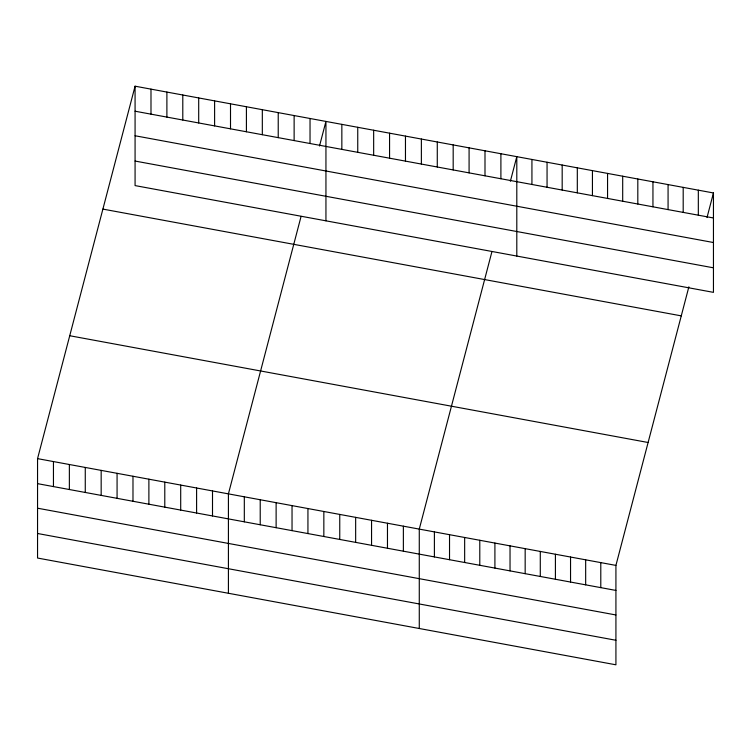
<?xml version="1.0" encoding="UTF-8"?>
<svg xmlns="http://www.w3.org/2000/svg" width="751" height="751" viewBox="0 0 751 751"><rect width="100%" height="100%" fill="white"/><g stroke="black" fill="none" stroke-linecap="round" stroke-linejoin="round"><path stroke-width="1.13" d="M688.874 286.816L615.923 565.409L615.923 664.804L37.55 558.04L37.55 458.636L135.077 86.196L713.45 192.96L713.45 292.364L135.077 185.591L135.077 86.196M301.076 216.401L228.417 493.867L228.417 593.271M319.504 146.004L325.943 121.427L325.943 220.832M491.933 251.632L419.274 529.108L419.274 628.503M510.37 181.244L516.801 156.659L516.801 256.063M707.01 217.546L713.45 192.96M135.077 111.214L713.45 217.978M135.077 135.762L713.45 242.526M135.077 161.052L713.45 267.816M102.896 209.097L681.27 315.871M69.73 335.735L648.104 442.499M37.55 458.636L615.923 565.409M37.55 483.653L615.923 590.427M37.55 508.202L615.923 614.975M37.55 533.492L615.923 640.265M698.327 190.172L698.327 215.19M683.194 187.374L683.194 212.402M668.071 184.586L668.071 209.604M652.948 181.789L652.948 206.816M637.815 179.001L637.815 204.019M622.692 176.203L622.692 201.23M607.559 173.415L607.559 198.433M600.791 562.612L600.791 587.629M592.436 170.618L592.436 195.645M585.667 559.824L585.667 584.841M577.312 167.83L577.312 192.847M570.544 557.026L570.544 582.053M562.18 165.042L562.18 190.059M555.411 554.238L555.411 579.256M547.057 162.244L547.057 187.262M540.288 551.441L540.288 576.468M531.933 159.456L531.933 184.474M525.165 548.652L525.165 573.67M510.032 545.855L510.032 570.882M500.898 153.72L500.898 178.747M494.909 543.067L494.909 568.085M484.996 150.791L484.996 175.809M479.786 540.269L479.786 565.296M469.084 147.853L469.084 172.871M464.653 537.481L464.653 562.499M453.182 144.915L453.182 169.933M449.53 534.693L449.53 559.711M437.279 141.977L437.279 167.004M434.397 531.896L434.397 556.913M421.377 139.038L421.377 164.065M405.465 136.109L405.465 161.127M403.371 526.169L403.371 551.187M389.562 133.171L389.562 158.189M387.469 523.231L387.469 548.249M373.66 130.233L373.66 155.26M371.557 520.293L371.557 545.32M357.748 127.294L357.748 152.322M355.655 517.364L355.655 542.382M341.846 124.366L341.846 149.383M339.752 514.426L339.752 539.443M323.841 511.487L323.841 536.505M310.032 118.489L310.032 143.507M307.938 508.549L307.938 533.576M294.129 115.551L294.129 140.578M292.036 505.611L292.036 530.638M278.227 112.622L278.227 137.64M276.124 502.682L276.124 527.7M262.324 109.684L262.324 134.701M260.221 499.744L260.221 524.761M246.412 106.745L246.412 131.763M244.319 496.805L244.319 521.823M230.51 103.807L230.51 128.834M214.608 100.869L214.608 125.896M212.505 490.938L212.505 515.956M198.696 97.94L198.696 122.957M196.602 488L196.602 513.017M182.793 95.001L182.793 120.019M180.7 485.062L180.7 510.079M166.891 92.063L166.891 117.09M164.788 482.123L164.788 507.15M150.989 89.125L150.989 114.152M148.886 479.185L148.886 504.212M132.983 476.256L132.983 501.274M117.072 473.318L117.072 498.335M101.169 470.379L101.169 495.407M85.267 467.441L85.267 492.468M69.364 464.512L69.364 489.53M53.452 461.574L53.452 486.592"/></g></svg>
